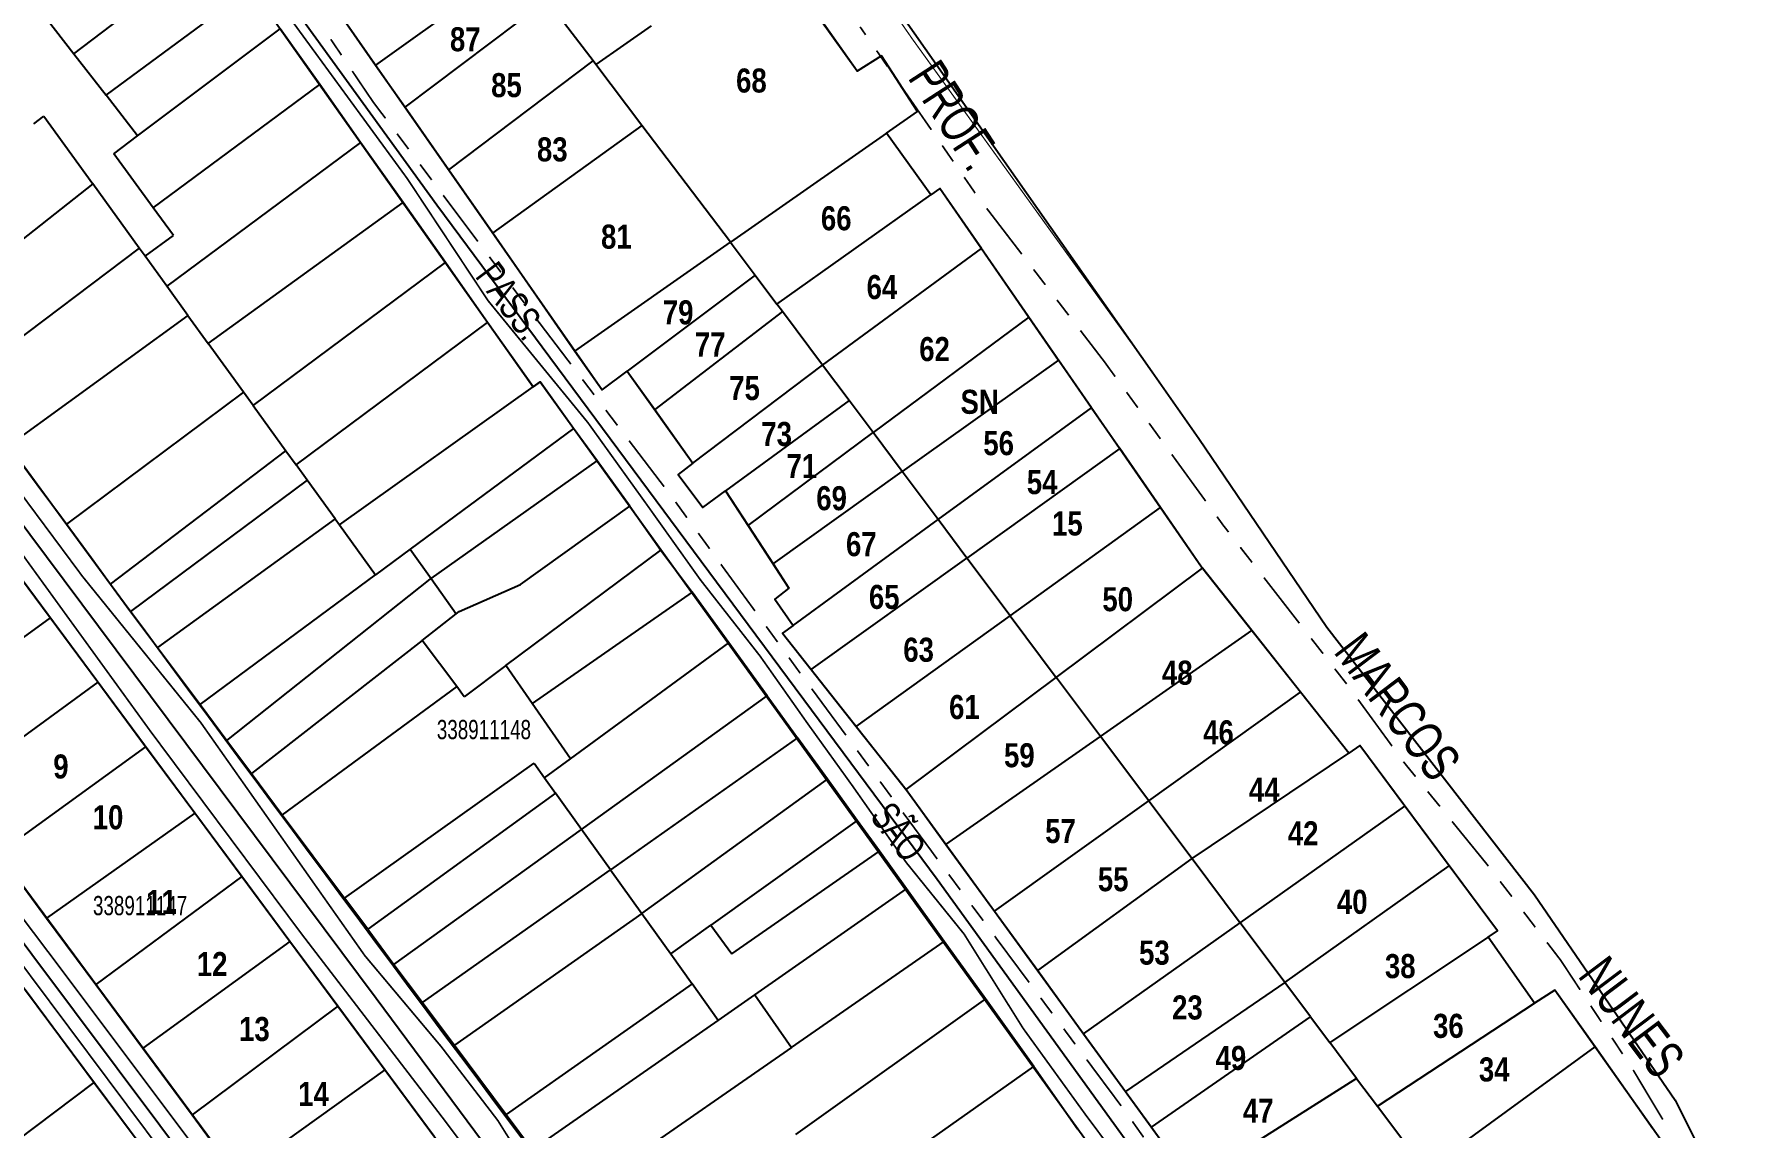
# Model space of a CAD drawing. Extents: x 204256 to 207861, y 4845615 to 4848347.
# Drawn here: x 207194.6 to 207372.7, y 4847747.7 to 4847861.4 of the extents above; entities that cross this region are included whole.
import ezdxf
from ezdxf.enums import TextEntityAlignment as Align

# ---------------------------------------------------------------- set-up
doc = ezdxf.new("R2010")
doc.units = 0
doc.header["$LTSCALE"] = 1.5
doc.header["$MEASUREMENT"] = 0
doc.linetypes.add('PHANTOMX2', pattern=[5, 2.5, -0.5, 0.5, -0.5, 0.5, -0.5])
doc.linetypes.add('TRACO_13', pattern=[8, 5, -1, 1, -1])
for name, color, linetype in [('CD-MALHA-LOTES', 40, 'CONTINUOUS'), ('CD_TXT_QUADRA', 7, 'CONTINUOUS'), ('LM-LIM-SETOR-FISCAL', 7, 'CONTINUOUS'), ('RU-QUADRAS', 210, 'CONTINUOUS'), ('SV-EIXO-RUA-N-PAV', 6, 'CONTINUOUS'), ('SV-EIXO-RUA-PAV', 20, 'CONTINUOUS'), ('SV-RUA-NAO-PAV-S-GUIA-C-GUIA', 7, 'PHANTOMX2'), ('SV-RUA-PAVIM-S-GUIA-C-GUIA', 7, 'CONTINUOUS'), ('SV-TXT-RUA-N-PAV-S-GUIA-C-GUIA', 7, 'CONTINUOUS'), ('Th_NmrPort', 7, 'CONTINUOUS')]:
    doc.layers.add(name, color=color, linetype=linetype)
doc.styles.add('ARIAL', font='ARIAL.TTF')
doc.styles.get("Standard").update_dxf_attribs({"font": 'swisscbo.ttf'})
doc.linetypes.add('Limite', pattern='A,20,-3,[130,ltypeshp.shx,S=6.35,R=0,X=0,Y=0],-3,20', length=46)

msp = doc.modelspace()

# ---------------------------------------------------------------- linework, layer by layer
at = {"layer": 'CD-MALHA-LOTES', "linetype": 'Continuous'}
for p, q in [((207198.72, 4847859.35), (207213.87, 4847870.87)), ((207245.09, 4847868.93), (207230.07, 4847858.17)), ((207202.07, 4847855.04), (207217.17, 4847866.18)), ((207223.61, 4847867.44), (207230.07, 4847858.17)), ((207193.91, 4847865.56), (207198.72, 4847859.35)), ((207233.13, 4847853.78), (207247.85, 4847864.89)), ((207252.68, 4847858.6), (207247.85, 4847864.89)), ((207205.34, 4847850.82), (207220.16, 4847861.95)), ((207224.26, 4847856.14), (207220.16, 4847861.95)), ((207258.7, 4847862.26), (207252.95, 4847858.24)), ((207198.72, 4847859.35), (207202.07, 4847855.04)), ((207230.07, 4847858.17), (207233.13, 4847853.78)), ((207237.67, 4847847.26), (207252.68, 4847858.6)), ((207252.95, 4847858.24), (207252.68, 4847858.6)), ((207257.72, 4847851.88), (207252.95, 4847858.24)), ((207206.94, 4847843.34), (207224.26, 4847856.14)), ((207228.51, 4847850.12), (207224.26, 4847856.14)), ((207205.34, 4847850.82), (207202.07, 4847855.04)), ((207233.13, 4847853.78), (207237.67, 4847847.26)), ((207194.55, 4847852.06), (207195.59, 4847852.84)), ((207195.59, 4847852.84), (207200.68, 4847845.81)), ((207257.72, 4847851.88), (207242.23, 4847840.71)), ((207266.94, 4847839.76), (207257.72, 4847851.88)), ((207202.85, 4847848.95), (207205.34, 4847850.82)), ((207228.51, 4847850.12), (207208.37, 4847835.17)), ((207232.92, 4847843.87), (207228.51, 4847850.12)), ((207283.15, 4847851.1), (207266.94, 4847839.76)), ((207287.74, 4847844.67), (207283.15, 4847851.1)), ((207206.94, 4847843.34), (207202.85, 4847848.95)), ((207237.67, 4847847.26), (207242.23, 4847840.71)), ((207200.68, 4847845.81), (207182.51, 4847831.52)), ((207205.5, 4847839.13), (207200.68, 4847845.81)), ((207271.77, 4847833.3), (207287.74, 4847844.67)), ((207209.05, 4847840.46), (207206.94, 4847843.34)), ((207212.68, 4847829.22), (207232.92, 4847843.87)), ((207237.31, 4847837.64), (207232.92, 4847843.87)), ((207206.11, 4847838.29), (207209.05, 4847840.46)), ((207242.23, 4847840.71), (207250.78, 4847828.44)), ((207250.78, 4847828.44), (207266.94, 4847839.76)), ((207205.5, 4847839.13), (207187.1, 4847825.26)), ((207206.11, 4847838.29), (207205.5, 4847839.13)), ((207208.37, 4847835.17), (207206.11, 4847838.29)), ((207217.34, 4847822.78), (207237.31, 4847837.64)), ((207241.7, 4847831.42), (207237.31, 4847837.64)), ((207276.5, 4847826.98), (207293.01, 4847839.09)), ((207293.01, 4847839.09), (207297.93, 4847831.95)), ((207269.52, 4847836.31), (207256.22, 4847826.35)), ((207269.52, 4847836.31), (207271.77, 4847833.3)), ((207210.57, 4847832.13), (207208.37, 4847835.17)), ((207210.57, 4847832.13), (207191.96, 4847818.62)), ((207210.57, 4847832.13), (207212.68, 4847829.22)), ((207272.34, 4847832.54), (207259.07, 4847822.36)), ((207272.34, 4847832.54), (207271.77, 4847833.3)), ((207276.5, 4847826.98), (207272.34, 4847832.54)), ((207221.81, 4847816.6), (207241.7, 4847831.42)), ((207246.43, 4847824.72), (207241.7, 4847831.42)), ((207297.93, 4847831.95), (207281.75, 4847819.96)), ((207297.93, 4847831.95), (207301.03, 4847827.49)), ((207216.34, 4847824.15), (207212.68, 4847829.22)), ((207250.78, 4847828.44), (207253.6, 4847824.39)), ((207263.03, 4847816.78), (207276.5, 4847826.98)), ((207279.26, 4847823.29), (207276.5, 4847826.98)), ((207301.03, 4847827.49), (207284.79, 4847815.9)), ((207304.44, 4847822.55), (207301.03, 4847827.49)), ((207253.6, 4847824.39), (207256.22, 4847826.35)), ((207256.22, 4847826.35), (207259.07, 4847822.36)), ((207216.34, 4847824.15), (207197.94, 4847810.45)), ((207217.34, 4847822.78), (207216.34, 4847824.15)), ((207226.31, 4847810.37), (207246.43, 4847824.72)), ((207279.26, 4847823.29), (207266.43, 4847813.9)), ((207281.75, 4847819.96), (207279.26, 4847823.29)), ((207217.34, 4847822.78), (207220.75, 4847818.07)), ((207259.07, 4847822.36), (207263.03, 4847816.78)), ((207288.51, 4847810.92), (207304.44, 4847822.55)), ((207304.44, 4847822.55), (207307.39, 4847818.29)), ((207250.64, 4847820.4), (207233.66, 4847807.83)), ((207253.09, 4847817.01), (207250.64, 4847820.4)), ((207268.76, 4847810.31), (207281.75, 4847819.96)), ((207284.79, 4847815.9), (207281.75, 4847819.96)), ((207191.96, 4847818.62), (207197.94, 4847810.45)), ((207202.52, 4847804.21), (207220.75, 4847818.07)), ((207220.75, 4847818.07), (207221.81, 4847816.6)), ((207307.39, 4847818.29), (207291.5, 4847806.92)), ((207311.61, 4847812.18), (207307.39, 4847818.29)), ((207222.97, 4847815), (207221.81, 4847816.6)), ((207235.83, 4847804.79), (207253.09, 4847817.01)), ((207256.49, 4847812.31), (207253.09, 4847817.01)), ((207222.97, 4847815), (207204.59, 4847801.37)), ((207225.87, 4847810.99), (207222.97, 4847815)), ((207271.36, 4847806.32), (207284.79, 4847815.9)), ((207288.51, 4847810.92), (207284.79, 4847815.9)), ((207264.07, 4847812.17), (207266.43, 4847813.9)), ((207266.43, 4847813.9), (207268.76, 4847810.31)), ((207225.87, 4847810.99), (207207.4, 4847797.62)), ((207225.87, 4847810.99), (207226.31, 4847810.37)), ((207245.12, 4847804.18), (207256.49, 4847812.31)), ((207256.49, 4847812.31), (207259.69, 4847807.75)), ((207273.44, 4847799.91), (207288.51, 4847810.92)), ((207291.5, 4847806.92), (207288.51, 4847810.92)), ((207295.99, 4847800.92), (207311.61, 4847812.18)), ((207197.94, 4847810.45), (207202.52, 4847804.21)), ((207226.31, 4847810.37), (207230.07, 4847805.18)), ((207268.76, 4847810.31), (207271.36, 4847806.32)), ((207233.66, 4847807.83), (207230.07, 4847805.18)), ((207233.66, 4847807.83), (207235.83, 4847804.79)), ((207243.61, 4847795.76), (207259.69, 4847807.75)), ((207259.69, 4847807.75), (207262.96, 4847803.36)), ((207196.26, 4847800.71), (207191.59, 4847807.02)), ((207271.36, 4847806.32), (207273.01, 4847803.79)), ((207275.31, 4847795.33), (207291.5, 4847806.92)), ((207295.99, 4847800.92), (207291.5, 4847806.92)), ((207300.78, 4847794.51), (207315.98, 4847805.86)), ((207321.12, 4847799.37), (207315.98, 4847805.86)), ((207202.52, 4847804.21), (207204.59, 4847801.37)), ((207211.83, 4847791.68), (207230.07, 4847805.18)), ((207214.61, 4847787.95), (207235.72, 4847804.71)), ((207235.72, 4847804.71), (207235.83, 4847804.79)), ((207235.83, 4847804.79), (207238.44, 4847801.12)), ((207262.96, 4847803.36), (207246.33, 4847791.81)), ((207266.76, 4847798.1), (207262.96, 4847803.36)), ((207196.26, 4847800.71), (207180.99, 4847789.6)), ((207201.21, 4847794.02), (207196.26, 4847800.71)), ((207204.59, 4847801.37), (207207.4, 4847797.62)), ((207234.91, 4847798.36), (207238.44, 4847801.12)), ((207280.01, 4847789.4), (207295.99, 4847800.92)), ((207295.99, 4847800.92), (207300.78, 4847794.51)), ((207234.91, 4847798.36), (207217.18, 4847784.51)), ((207238.49, 4847793.55), (207234.91, 4847798.36)), ((207305.38, 4847788.37), (207321.12, 4847799.37)), ((207326.17, 4847792.99), (207321.12, 4847799.37)), ((207207.4, 4847797.62), (207211.83, 4847791.68)), ((207250.31, 4847786.03), (207266.76, 4847798.1)), ((207270.74, 4847792.59), (207266.76, 4847798.1)), ((207243.61, 4847795.76), (207239.27, 4847792.5)), ((207246.33, 4847791.81), (207243.61, 4847795.76)), ((207275.31, 4847795.33), (207280.01, 4847789.4)), ((207201.21, 4847794.02), (207185.96, 4847782.88)), ((207206.17, 4847787.3), (207201.21, 4847794.02)), ((207238.49, 4847793.55), (207220.37, 4847780.24)), ((207239.27, 4847792.5), (207238.49, 4847793.55)), ((207285.19, 4847782.85), (207300.78, 4847794.51)), ((207300.93, 4847794.31), (207300.78, 4847794.51)), ((207305.38, 4847788.37), (207300.93, 4847794.31)), ((207310.39, 4847781.68), (207326.17, 4847792.99)), ((207331.18, 4847786.65), (207326.17, 4847792.99)), ((207211.83, 4847791.68), (207214.61, 4847787.95)), ((207250.31, 4847786.03), (207246.33, 4847791.81)), ((207251.46, 4847778.71), (207270.74, 4847792.59)), ((207270.74, 4847792.59), (207273.9, 4847788.22)), ((207280.01, 4847789.4), (207285.19, 4847782.85)), ((207214.61, 4847787.95), (207217.18, 4847784.51)), ((207273.9, 4847788.22), (207254.46, 4847774.51)), ((207277.01, 4847783.92), (207273.9, 4847788.22)), ((207289.33, 4847777.15), (207305.38, 4847788.37)), ((207310.39, 4847781.68), (207305.38, 4847788.37)), ((207206.17, 4847787.3), (207190.87, 4847776.25)), ((207211.29, 4847780.39), (207206.17, 4847787.3)), ((207247.63, 4847784.07), (207250.31, 4847786.03)), ((207314.9, 4847775.7), (207331.18, 4847786.65)), ((207217.18, 4847784.51), (207220.37, 4847780.24)), ((207226.83, 4847771.57), (207246.53, 4847785.6)), ((207246.53, 4847785.6), (207247.63, 4847784.07)), ((207247.63, 4847784.07), (207248.75, 4847782.49)), ((207248.75, 4847782.49), (207229.24, 4847768.34)), ((207251.46, 4847778.71), (207248.75, 4847782.49)), ((207257.71, 4847769.98), (207277.01, 4847783.92)), ((207280.09, 4847779.65), (207277.01, 4847783.92)), ((207285.19, 4847782.85), (207289.33, 4847777.15)), ((207294.37, 4847770.2), (207310.39, 4847781.68)), ((207310.39, 4847781.68), (207314.9, 4847775.7)), ((207319.9, 4847768.99), (207337.01, 4847781.13)), ((207341.62, 4847774.92), (207337.01, 4847781.13)), ((207211.29, 4847780.39), (207195.88, 4847769.47)), ((207216.16, 4847773.81), (207211.29, 4847780.39)), ((207220.37, 4847780.24), (207226.83, 4847771.57)), ((207231.97, 4847764.68), (207251.46, 4847778.71)), ((207254.46, 4847774.51), (207251.46, 4847778.71)), ((207280.09, 4847779.65), (207264.9, 4847768.75)), ((207282.41, 4847776.44), (207280.09, 4847779.65)), ((207289.33, 4847777.15), (207294.37, 4847770.2)), ((207190.87, 4847776.25), (207195.88, 4847769.47)), ((207267.09, 4847765.77), (207282.41, 4847776.44)), ((207285.24, 4847772.53), (207282.41, 4847776.44)), ((207298.86, 4847764.03), (207314.9, 4847775.7)), ((207314.9, 4847775.7), (207319.9, 4847768.99)), ((207216.16, 4847773.81), (207200.98, 4847762.58)), ((207221.14, 4847767.07), (207216.16, 4847773.81)), ((207234.92, 4847760.73), (207254.46, 4847774.51)), ((207254.46, 4847774.51), (207257.71, 4847769.98)), ((207324.53, 4847762.81), (207341.62, 4847774.92)), ((207229.24, 4847768.34), (207226.83, 4847771.57)), ((207269.46, 4847761.52), (207285.24, 4847772.53)), ((207289.15, 4847767.06), (207285.24, 4847772.53)), ((207257.71, 4847769.98), (207238.25, 4847756.27)), ((207257.71, 4847769.98), (207260.73, 4847765.76)), ((207294.37, 4847770.2), (207298.86, 4847764.03)), ((207195.88, 4847769.47), (207200.98, 4847762.58)), ((207229.24, 4847768.34), (207231.97, 4847764.68)), ((207260.73, 4847765.76), (207264.9, 4847768.75)), ((207264.9, 4847768.75), (207267.09, 4847765.77)), ((207303.63, 4847757.45), (207319.9, 4847768.99)), ((207324.53, 4847762.81), (207319.9, 4847768.99)), ((207221.14, 4847767.07), (207205.87, 4847755.97)), ((207226.14, 4847760.32), (207221.14, 4847767.07)), ((207273.28, 4847756.05), (207289.15, 4847767.06)), ((207293.42, 4847761.09), (207289.15, 4847767.06)), ((207345.65, 4847767.52), (207329.2, 4847756.57)), ((207350.49, 4847760.63), (207345.65, 4847767.52)), ((207231.97, 4847764.68), (207234.92, 4847760.73)), ((207260.73, 4847765.76), (207262.95, 4847762.65)), ((207262.95, 4847762.65), (207243.63, 4847749.06)), ((207265.66, 4847758.86), (207262.95, 4847762.65)), ((207298.86, 4847764.03), (207303.63, 4847757.45)), ((207324.53, 4847762.81), (207307.98, 4847751.46)), ((207327.22, 4847759.21), (207324.53, 4847762.81)), ((207200.8, 4847752.41), (207193.64, 4847762.03)), ((207200.98, 4847762.58), (207205.87, 4847755.97)), ((207265.66, 4847758.86), (207269.46, 4847761.52)), ((207269.46, 4847761.52), (207273.28, 4847756.05)), ((207293.42, 4847761.09), (207273.68, 4847747.01)), ((207298.45, 4847754.07), (207293.42, 4847761.09)), ((207226.14, 4847760.32), (207211, 4847749.03)), ((207231.02, 4847753.73), (207226.14, 4847760.32)), ((207234.92, 4847760.73), (207238.25, 4847756.27)), ((207310.67, 4847747.75), (207327.22, 4847759.21)), ((207327.22, 4847759.21), (207329.2, 4847756.57)), ((207334.16, 4847749.95), (207350.49, 4847760.63)), ((207246.36, 4847745.4), (207265.66, 4847758.86)), ((207303.63, 4847757.45), (207307.98, 4847751.46)), ((207205.87, 4847755.97), (207211, 4847749.03)), ((207238.25, 4847756.27), (207243.63, 4847749.06)), ((207273.28, 4847756.05), (207250.31, 4847740.11)), ((207332, 4847752.83), (207329.2, 4847756.57)), ((207341.29, 4847744.82), (207356.78, 4847756.1)), ((207362.79, 4847747.59), (207356.78, 4847756.1)), ((207231.02, 4847753.73), (207215.67, 4847742.72)), ((207236.14, 4847746.8), (207231.02, 4847753.73)), ((207278.67, 4847740.07), (207298.45, 4847754.07)), ((207298.45, 4847754.07), (207303, 4847747.57)), ((207200.8, 4847752.41), (207185.59, 4847740.94)), ((207206.43, 4847744.85), (207200.8, 4847752.41)), ((207332, 4847752.83), (207314.87, 4847741.98)), ((207332, 4847752.83), (207334.16, 4847749.95)), ((207307.98, 4847751.46), (207310.67, 4847747.75)), ((207211, 4847749.03), (207215.67, 4847742.72)), ((207243.63, 4847749.06), (207246.36, 4847745.4)), ((207334.16, 4847749.95), (207337.73, 4847745.18)), ((207310.67, 4847747.75), (207314.69, 4847742.22))]:
    msp.add_line(p, q, dxfattribs=at)
for points in [[(207283.15, 4847851.1), (207286.36, 4847853.35), (207282.62, 4847859.12), (207280.1, 4847857.52), (207270.72, 4847870.68)], [(207293.01, 4847839.09), (207288.69, 4847845.35), (207287.74, 4847844.67)], [(207266.94, 4847839.76), (207267.13, 4847839.51), (207269.52, 4847836.31)], [(207250.64, 4847820.4), (207247.15, 4847825.23), (207246.43, 4847824.72)], [(207263.03, 4847816.78), (207261.49, 4847815.61), (207264.07, 4847812.17)], [(207315.98, 4847805.86), (207315.89, 4847805.98), (207311.61, 4847812.18)], [(207238.44, 4847801.12), (207238.74, 4847801.35), (207245.12, 4847804.18)], [(207273.01, 4847803.79), (207271.55, 4847802.64), (207273.44, 4847799.91)], [(207273.44, 4847799.91), (207272.33, 4847799.1), (207275.31, 4847795.33)], [(207337.01, 4847781.13), (207332.34, 4847787.43), (207331.18, 4847786.65)], [(207345.65, 4847767.52), (207346.63, 4847768.17), (207341.62, 4847774.92)], [(207356.78, 4847756.1), (207352.6, 4847762.01), (207350.49, 4847760.63)]]:
    msp.add_lwpolyline(points, dxfattribs=at)
at = {"layer": 'LM-LIM-SETOR-FISCAL', "linetype": 'Limite', "ltscale": 0.1, "const_width": 0.13, "flags": 128}
msp.add_lwpolyline([(204255.91, 4845774.54), (204446.84, 4845974), (204535.1, 4846039.96), (204560.77, 4846069.41), (204570.54, 4846097.54), (204632.4, 4846153.82), (204654.94, 4846153.05), (205078.23, 4846433.21), (204983.84, 4846565.04), (204273.38, 4846554.21), (204347.03, 4846594.12), (204378.32, 4846626.2), (204398.13, 4846660.67), (204526.98, 4846971.03), (204438.64, 4847114.19), (204402.08, 4847237.98), (204373.18, 4847447.79), (204373.2, 4847552.6), (204365.79, 4847552.5), (205446.22, 4847576.17), (205460.3, 4847496.97), (205556.14, 4847515.7), (205660.88, 4847539.89), (205654.63, 4847591.47), (205807.66, 4847598.84), (205876.3, 4847605.11), (205880.92, 4847594.37), (205947.96, 4847607.22), (205959.47, 4847609.16), (205968.56, 4847603.73), (205972.79, 4847599.34), (206017.95, 4847599.66), (206211.07, 4847610.99), (206253.35, 4847609.47), (206274.49, 4847604.21), (206283.85, 4847619.28), (206186.17, 4847750.07), (206524.96, 4848001.52), (206519.68, 4848013.26), (206960.49, 4848346.74), (206966.87, 4848336.83), (206987.16, 4848307.84), (207005.71, 4848281.99), (207017.4, 4848267.11), (206974.73, 4848235.13), (206955.48, 4848219.86), (206950.26, 4848216.07), (206955.58, 4848209.27), (206959.42, 4848202.77), (206982.67, 4848172.12), (206995.35, 4848155.22), (207005.92, 4848142.54), (207020.41, 4848120.82), (207031.95, 4848105.77), (207060.87, 4848065.4), (207066.5, 4848058.01), (207069.11, 4848053.33), (207069.26, 4848049.8), (207069.37, 4848045.04), (207075.04, 4848034.33), (207087.01, 4848019.05), (207090.77, 4848014.03), (207100.06, 4848001.48), (207111.59, 4847986.15), (207126.09, 4847965.9), (207130.37, 4847960.22), (207134.22, 4847955.66), (207145.03, 4847940.16), (207159.13, 4847921.36), (207169.47, 4847906.92), (207186.34, 4847883.83), (207193.03, 4847885.67), (207202.51, 4847892.47), (207242.67, 4847921.29), (207248.23, 4847915.4), (207260.72, 4847896.98), (207285.87, 4847860.83), (207310.76, 4847826.26), (207315.6, 4847819.35), (207328.91, 4847799.72), (207333.8, 4847793.43), (207340.01, 4847785.42), (207350.49, 4847771.92), (207365.1, 4847750.55), (207367.63, 4847745.51), (207368.81, 4847743.14), (207390.62, 4847713.26), (207400.06, 4847698.96), (207410.24, 4847685.38), (207427.79, 4847661.69), (207431.06, 4847656.73), (207440.44, 4847642.51), (207457.67, 4847619.01), (207463.75, 4847610.71), (207498.88, 4847562.81), (207506.17, 4847553.18), (207511.91, 4847545.61), (207531.85, 4847519.47), (207540.14, 4847507.78), (207556.36, 4847486.66), (207571.87, 4847465.34), (207564.83, 4847458.43), (207551.89, 4847445.71), (207534.74, 4847428.33), (207518.94, 4847409.14), (207499.11, 4847384.81), (207498.17, 4847383.65), (207496.47, 4847381.56), (207486.15, 4847368.88), (207482.26, 4847364.11), (207477.47, 4847358.01), (207465.6, 4847339.64), (207465.56, 4847339.57), (207453.37, 4847317.61), (207438.93, 4847286.56), (207430.8, 4847269.09), (207410.93, 4847225.64), (207406.21, 4847217.15), (207396.71, 4847200.13), (207391.02, 4847192.25), (207379.11, 4847175.75), (207360.52, 4847152.72), (207355.52, 4847146.52), (207336.47, 4847121.03), (207323.47, 4847103.64), (207318.06, 4847094.89), (207310.15, 4847082.08), (207305.19, 4847073.38), (207304.65, 4847072.43), (207303.79, 4847070.78), (207287.7, 4847039.93), (207271.61, 4847010.96), (207261.28, 4846991.91), (207237.73, 4846950.07), (207236, 4846947.01), (207246.02, 4846928.73), (207251.02, 4846918.92), (207261.83, 4846899.5), (207265.63, 4846893.3), (207284.85, 4846863.07), (207289.66, 4846855.66), (207307.47, 4846827.84), (207314.88, 4846816.63), (207320.06, 4846808.15), (207332.53, 4846791.25), (207339.11, 4846782.58), (207345.12, 4846773.87), (207348.76, 4846768.8), (207357.76, 4846756.36), (207363.08, 4846749.04), (207366.95, 4846743.73), (207375.37, 4846734.54), (207383.22, 4846728.41), (207384.7, 4846727.73), (207392.17, 4846724.3), (207394.9, 4846723.05), (207402.49, 4846720.73), (207417.51, 4846716.14), (207437.03, 4846709.56), (207455.89, 4846703.64), (207460.62, 4846701.8), (207464.4, 4846700.29), (207467.39, 4846699.09), (207481.11, 4846693.55), (207488.13, 4846690.92), (207492.95, 4846689.16), (207510.17, 4846679.84), (207529.47, 4846668.22), (207543.72, 4846659.45), (207561.49, 4846646.95), (207570.84, 4846639.98), (207577.05, 4846635.29), (207586.86, 4846628.1), (207606.11, 4846612.63), (207623.66, 4846599.69), (207639.45, 4846588.94), (207662.08, 4846572.67), (207671.27, 4846565.58), (207685.28, 4846561.61), (207697.24, 4846558.13), (207709.78, 4846554.65), (207731.23, 4846549.14), (207735.6, 4846547.91), (207745.02, 4846545.25), (207762.81, 4846541.24), (207775.65, 4846538.39), (207787.75, 4846535.54), (207783.77, 4846513.63), (207781.5, 4846502.37), (207779.56, 4846492.81), (207778.5, 4846480), (207783.13, 4846476.08), (207788.36, 4846474.34), (207788.71, 4846474.22), (207798.97, 4846471.45), (207842.08, 4846460.36), (207844.37, 4846459.93), (207847.21, 4846459.39), (207851.95, 4846457.87), (207854.6, 4846457.02), (207858.96, 4846455.96), (207860.74, 4846451.34), (207859.67, 4846437.09), (207856.83, 4846420), (207854.33, 4846403.63), (207846.53, 4846396.15), (207836.81, 4846356.4), (207833.21, 4846341.98), (207827.16, 4846317.88), (207806.6, 4846238.03), (207795.3, 4846194.29), (207792.57, 4846183.36), (207787.76, 4846165.39), (207754.01, 4846025.3), (207739.36, 4845961), (207739.21, 4845960.34), (207737.77, 4845953.31), (207733.28, 4845938.2), (207726.95, 4845910.14), (207723, 4845891.36), (207741.21, 4845886.65), (207760.55, 4845879.79), (207773.24, 4845875.33), (207781.18, 4845873.09), (207785.9, 4845871.77), (207797.77, 4845868.36), (207799.24, 4845867.93), (207814.84, 4845863.98), (207831.48, 4845857.74), (207850.72, 4845850.88), (207842.01, 4845830.09), (207833.57, 4845800.72), (207825.14, 4845777.91), (207814.83, 4845746.81), (207813.3, 4845742.3), (207812.54, 4845740.05), (207809.34, 4845729.53), (207804.2, 4845714.63), (207791.7, 4845677.75), (207783.5, 4845679.57), (207766.81, 4845685.02), (207754.43, 4845688.82), (207739.64, 4845691.3), (207722.13, 4845693.94), (207717.1, 4845694.68), (207690.08, 4845700.62), (207680.08, 4845702.89), (207670.03, 4845704.98), (207667.81, 4845700.16), (207660.99, 4845676.98), (207660.54, 4845673.8), (207657.39, 4845659.57), (207656.59, 4845656.53), (207655.95, 4845653.98), (207650.56, 4845639.59), (207647.27, 4845633.02), (207644.17, 4845622.85), (207641.37, 4845615.1), (207618.1, 4845615.4), (207601.33, 4845615.86), (207592.93, 4845615.82), (207543.69, 4845617.43), (207493.78, 4845618.83), (207471.28, 4845620.61), (207442.67, 4845621.38), (207409.05, 4845621.45), (207395.8, 4845621.64), (207345.61, 4845622.76), (207297.34, 4845623.66), (207294.87, 4845656.58), (207289.29, 4845728.51), (207262.54, 4845726.7), (207256.04, 4845726.92), (207223.17, 4845727.38), (207195.16, 4845729.67), (207135.61, 4845730.44), (207094.04, 4845731.93), (207071.52, 4845732.83), (207036.85, 4845734.18), (207004.87, 4845734.18), (206995.29, 4845734.45), (206955.41, 4845735.22), (205304.22, 4845806.54), (205065.89, 4845798.29), (204762.24, 4845774.02), (204255.91, 4845774.54)], close=True, dxfattribs=at)
at = {"layer": 'RU-QUADRAS', "color": 6, "linetype": 'Continuous'}
for points in [[(207385.45, 4847715.54), (207352.6, 4847762.01), (207350.49, 4847760.63), (207345.65, 4847767.52), (207346.63, 4847768.17), (207332.34, 4847787.43), (207331.18, 4847786.65), (207315.89, 4847805.98), (207288.69, 4847845.35), (207287.74, 4847844.67), (207283.15, 4847851.1), (207286.36, 4847853.35), (207282.62, 4847859.12), (207280.1, 4847857.52), (207257.05, 4847890.22)], [(207208.86, 4847888.62), (207253.6, 4847824.39), (207256.22, 4847826.35), (207263.03, 4847816.78), (207261.49, 4847815.61), (207264.07, 4847812.17), (207266.43, 4847813.9), (207273.01, 4847803.79), (207271.55, 4847802.64), (207273.44, 4847799.91), (207272.33, 4847799.1), (207285.25, 4847782.77), (207314.87, 4847741.98)]]:
    msp.add_lwpolyline(points, dxfattribs=at)
msp.add_lwpolyline([(207165.86, 4847854.25), (207204.98, 4847883.46), (207246.43, 4847824.72), (207247.15, 4847825.23), (207315.39, 4847730.38), (207277.64, 4847703.48, -0.004398)], format="xyb", close=True, dxfattribs=at)
for points in [[(207145.23, 4847837.95), (207160.6, 4847848.9), (207266.64, 4847705.58), (207251.52, 4847694.25)], [(207124.65, 4847823.62), (207139.71, 4847834.44), (207246.52, 4847691.02), (207231.13, 4847679.16)]]:
    msp.add_lwpolyline(points, close=True, dxfattribs=at)
at = {"layer": 'SV-EIXO-RUA-N-PAV'}
for points in [[(207242.67, 4847921.29), (207248.23, 4847915.4), (207310.76, 4847826.26), (207315.6, 4847819.35), (207328.91, 4847799.72), (207350.49, 4847771.92), (207365.1, 4847750.55), (207367.63, 4847745.51), (207368.81, 4847743.14), (207390.62, 4847713.26), (207427.79, 4847661.69), (207431.06, 4847656.73), (207440.44, 4847642.51), (207498.88, 4847562.81), (207546.2, 4847500.33), (207571.87, 4847465.34)], [(207459.7, 4847543.73), (207443.66, 4847564.81), (207438.8, 4847569.86), (207435.19, 4847572.2), (207433.21, 4847577.43), (207428.16, 4847584.46), (207419.15, 4847595.45), (207414.83, 4847600.5), (207411.58, 4847602.66), (207398.79, 4847621.22), (207385.09, 4847638.52), (207374.98, 4847651), (207373.92, 4847652.31), (207355.9, 4847678.98), (207352.48, 4847684.2), (207342.56, 4847699.34), (207320.26, 4847729.61), (207313.28, 4847739.08), (207288.41, 4847773.5), (207263.9, 4847806.57), (207236.42, 4847843.6), (207220.38, 4847865.77), (207202.51, 4847892.47)], [(207159.4, 4847856.08), (207186.86, 4847819.09), (207230.11, 4847761.16), (207272.84, 4847703.59), (207274.98, 4847700.69)]]:
    msp.add_lwpolyline(points, dxfattribs=at)
at = {"layer": 'SV-EIXO-RUA-PAV'}
msp.add_lwpolyline([(207139.09, 4847840.72), (207181.02, 4847783.51), (207251.88, 4847688.83)], dxfattribs=at)
at = {"layer": 'SV-RUA-NAO-PAV-S-GUIA-C-GUIA', "linetype": 'TRACO_13', "const_width": 0.18, "flags": 128}
for points in [[(207163.39, 4847853.34), (207163.79, 4847852.8), (207172.61, 4847840.25), (207178.42, 4847833.6), (207190.95, 4847817.09), (207190.95, 4847816.67), (207199.6, 4847805.02), (207211.9, 4847789.81), (207228.94, 4847765.59), (207236.88, 4847756.13), (207242.77, 4847748.44), (207247.46, 4847740.95), (207254.98, 4847729.69), (207273.42, 4847705.8), (207275.35, 4847703.16), (207276.67, 4847702.66), (207277.64, 4847703.18), (207293.69, 4847714.24), (207304.08, 4847720.93), (207315.26, 4847728.62), (207316.83, 4847730.94), (207315.97, 4847732.73), (207312.84, 4847737.01), (207303.97, 4847748.86), (207297.35, 4847758.02), (207291.21, 4847767.83), (207285.2, 4847775.27), (207279.61, 4847783.24), (207274.97, 4847789.69), (207270.01, 4847796.73), (207263.8, 4847804.67), (207258.41, 4847812.24), (207252.12, 4847821), (207241.75, 4847833.67), (207233.35, 4847846.37), (207222.26, 4847861.55), (207221.37, 4847862.77), (207218.49, 4847866.03), (207206.44, 4847883.93)], [(207162.02, 4847849.56), (207165, 4847845.55), (207175.18, 4847831.36), (207192.14, 4847808.98), (207206.65, 4847788.94), (207222.36, 4847767.86), (207236.97, 4847748.81), (207256.56, 4847722.8), (207267.04, 4847708.11), (207267.89, 4847705.72), (207267.37, 4847704.1), (207266.22, 4847702.86), (207262.16, 4847699.18), (207254.4, 4847693.77), (207252.7, 4847692.95), (207251.45, 4847693.05), (207249.75, 4847693.95)]]:
    msp.add_lwpolyline(points, dxfattribs=at)
at = {"layer": 'SV-RUA-NAO-PAV-S-GUIA-C-GUIA', "const_width": 0.18}
for points in [[(207225.4, 4847860.85), (207226.52, 4847859.2)], [(207280.98, 4847861.31), (207280.41, 4847862.13)], [(207283.25, 4847858.02), (207282.12, 4847859.67)], [(207227.64, 4847857.54), (207229.32, 4847855.05)], [(207287.81, 4847851.44), (207284.39, 4847856.38)], [(207229.32, 4847855.05), (207229.86, 4847854.26)], [(207229.86, 4847854.26), (207231.09, 4847852.63)], [(207232.29, 4847851.03), (207233.49, 4847849.43)], [(207290.08, 4847848.15), (207288.94, 4847849.8)], [(207234.69, 4847847.83), (207235.89, 4847846.23)], [(207292.36, 4847844.86), (207291.22, 4847846.51)], [(207237.09, 4847844.63), (207240.69, 4847839.83)], [(207297.21, 4847838.51), (207293.56, 4847843.27)], [(207241.89, 4847838.23), (207243.09, 4847836.63)], [(207299.65, 4847835.33), (207298.43, 4847836.92)], [(207244.3, 4847835.04), (207245.51, 4847833.44)], [(207302.08, 4847832.16), (207300.86, 4847833.75)], [(207246.72, 4847831.85), (207250.35, 4847827.08)], [(207305.81, 4847827.3), (207303.3, 4847830.57)], [(207306.32, 4847826.59), (207305.81, 4847827.3)], [(207251.56, 4847825.48), (207252.77, 4847823.89)], [(207306.91, 4847825.78), (207306.32, 4847826.59)], [(207309.26, 4847822.55), (207308.09, 4847824.16)], [(207253.98, 4847822.3), (207255.19, 4847820.71)], [(207311.61, 4847819.31), (207310.44, 4847820.93)], [(207256.4, 4847819.12), (207260.04, 4847814.34)], [(207316.31, 4847812.84), (207312.79, 4847817.69)], [(207261.24, 4847812.74), (207262.41, 4847811.12)], [(207318.14, 4847810.32), (207317.49, 4847811.22)], [(207263.59, 4847809.51), (207264.77, 4847807.89)], [(207318.69, 4847809.62), (207318.14, 4847810.32)], [(207321.14, 4847806.46), (207319.91, 4847808.04)], [(207265.94, 4847806.27), (207269.48, 4847801.42)], [(207326.05, 4847800.14), (207322.37, 4847804.88)], [(207270.65, 4847799.81), (207271.83, 4847798.19)], [(207328.51, 4847796.98), (207327.28, 4847798.56)], [(207273.01, 4847796.57), (207274.18, 4847794.95)], [(207330.96, 4847793.83), (207329.73, 4847795.4)], [(207275.37, 4847793.34), (207278.93, 4847788.51)], [(207335.68, 4847787.37), (207332.15, 4847792.21)], [(207280.12, 4847786.9), (207281.3, 4847785.29)], [(207336.94, 4847785.65), (207336.86, 4847785.75)], [(207337.49, 4847784.97), (207336.94, 4847785.65)], [(207338.12, 4847784.2), (207337.49, 4847784.97)], [(207282.49, 4847783.68), (207283.67, 4847782.07)], [(207340.65, 4847781.1), (207339.38, 4847782.65)], [(207284.86, 4847780.46), (207287.83, 4847776.44)], [(207345.63, 4847774.97), (207341.91, 4847779.54)], [(207287.83, 4847776.44), (207288.17, 4847775.97)], [(207288.17, 4847775.97), (207288.42, 4847775.63)], [(207345.69, 4847774.89), (207345.63, 4847774.97)], [(207289.62, 4847774.03), (207290.81, 4847772.42)], [(207348.13, 4847771.72), (207346.91, 4847773.3)], [(207292, 4847770.82), (207293.2, 4847769.22)], [(207350.56, 4847768.54), (207349.35, 4847770.13)], [(207294.39, 4847767.61), (207297.97, 4847762.8)], [(207353.2, 4847765.11), (207351.78, 4847766.96)], [(207353.57, 4847764.55), (207353.2, 4847765.11)], [(207355.22, 4847762.04), (207353.57, 4847764.55)], [(207299.17, 4847761.19), (207300.36, 4847759.59)], [(207357.42, 4847758.71), (207356.32, 4847760.38)], [(207301.56, 4847757.99), (207302.75, 4847756.38)], [(207359.63, 4847755.37), (207358.53, 4847757.04)], [(207303.95, 4847754.78), (207307.53, 4847749.97)], [(207363.81, 4847748.55), (207360.73, 4847753.7)], [(207308.7, 4847748.35), (207309.86, 4847746.71)]]:
    msp.add_lwpolyline(points, dxfattribs=at)
at = {"layer": 'SV-RUA-PAVIM-S-GUIA-C-GUIA', "linetype": 'Continuous', "const_width": 0.18, "flags": 128}
for points in [[(207142.2, 4847838.28), (207144.03, 4847835.96), (207157.24, 4847818.14), (207172.37, 4847798.9), (207186.98, 4847777.99), (207196.48, 4847765.39), (207212.79, 4847743.64), (207226.17, 4847725.51), (207243.11, 4847702.46), (207249.75, 4847693.95)], [(207246.51, 4847688.27), (207247.63, 4847689.99), (207246.93, 4847692.56), (207228.76, 4847716.63), (207209.67, 4847742.77), (207188.27, 4847771.44), (207168.37, 4847798.48), (207150.25, 4847822.75), (207141.33, 4847835.54)]]:
    msp.add_lwpolyline(points, dxfattribs=at)

# ---------------------------------------------------------------- texts
at = {"layer": 'CD_TXT_QUADRA', "linetype": 'Continuous', "style": 'ARIAL', "width": 0.7}
for s, p in [('338911148', (207241.32, 4847789.09)), ('338911147', (207205.59, 4847770.79))]:
    msp.add_text(s, height=2, dxfattribs=at).set_placement(p, align=Align.MIDDLE)
at = {"layer": 'SV-TXT-RUA-N-PAV-S-GUIA-C-GUIA', "style": 'ARIAL', "width": 0.7}
for s, height, rotation, p in [('ALAMEDA                              PROF.', 4, 302.9441, (207257.39, 4847899.9)), ('PASS.', 3, 307, (207240.32, 4847836.19)), ('MARCOS                       NUNES', 4, 307, (207329.52, 4847797.14)), ('SÃO', 3, 307, (207281.34, 4847780.03))]:
    msp.add_text(s, height=height, rotation=rotation, dxfattribs=at).set_placement(p)
at = {"layer": 'Th_NmrPort', "color": 1}
for s, p in [('87', (207237.79, 4847860.85)), ('85', (207242.07, 4847856.08)), ('68', (207267.52, 4847856.56)), ('83', (207246.83, 4847849.4)), ('66', (207276.33, 4847842.24)), ('81', (207253.49, 4847840.33)), ('64', (207281.08, 4847835.09)), ('79', (207259.91, 4847832.46)), ('77', (207263.24, 4847829.12)), ('62', (207286.55, 4847828.64)), ('75', (207266.81, 4847824.59)), ('SN', (207290.84, 4847823.16)), ('73', (207270.14, 4847819.82)), ('56', (207293.21, 4847818.86)), ('71', (207272.76, 4847816.48)), ('54', (207297.73, 4847814.81)), ('69', (207275.85, 4847813.14)), ('15', (207300.35, 4847810.51)), ('67', (207278.94, 4847808.36)), ('65', (207281.32, 4847802.88)), ('50', (207305.58, 4847802.64)), ('63', (207284.89, 4847797.39)), ('48', (207311.77, 4847795)), ('61', (207289.65, 4847791.43)), ('46', (207316.05, 4847788.8)), ('59', (207295.36, 4847786.42)), ('9', (207196.57, 4847785.25)), ('44', (207320.81, 4847782.84)), ('10', (207200.67, 4847779.97)), ('57', (207299.64, 4847778.54)), ('42', (207324.85, 4847778.3)), ('55', (207305.11, 4847773.53)), ('11', (207206.23, 4847771.17)), ('40', (207329.95, 4847771.18)), ('53', (207309.39, 4847765.9)), ('12', (207211.49, 4847764.71)), ('38', (207334.94, 4847764.5)), ('23', (207312.82, 4847760.2)), ('13', (207215.88, 4847757.96)), ('36', (207339.94, 4847758.29)), ('49', (207317.34, 4847754.95)), ('34', (207344.7, 4847753.76)), ('14', (207222.02, 4847751.21)), ('47', (207320.19, 4847749.47))]:
    msp.add_text(s, height=2.5, dxfattribs=at).set_placement(p, align=Align.MIDDLE_LEFT)

doc.saveas('drawing.dxf')
